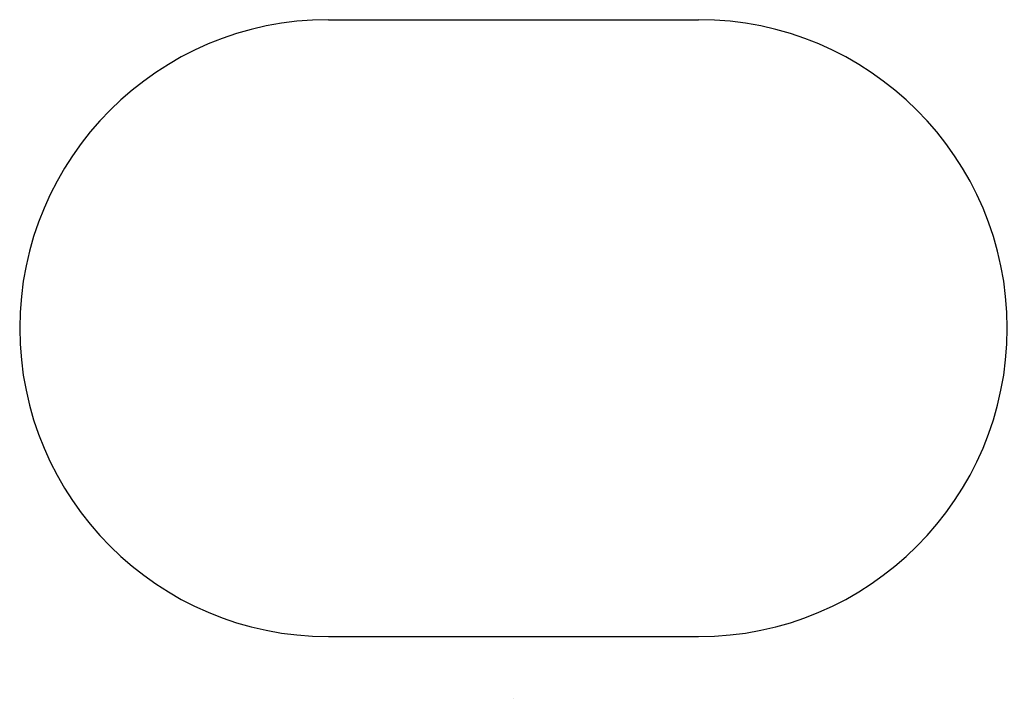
# Model space of a CAD drawing. Header units: millimetres. Extents: x 187.7 to 227.7, y 184.3 to 211.8.
import ezdxf

# ---------------------------------------------------------------- set-up
doc = ezdxf.new("R2010")
doc.units = ezdxf.units.MM
doc.linetypes.add('DASHED', pattern=[19.05, 12.7, -6.35])
doc.layers.add('Axe', color=1, linetype='DASHED')

msp = doc.modelspace()

# ---------------------------------------------------------------- linework, layer by layer
for p, q in [((200.185, 211.751), (215.185, 211.751)), ((200.185, 186.751), (215.185, 186.751))]:
    msp.add_line(p, q)
for centre, start, end in [((200.185, 199.251), 90, 270), ((215.185, 199.251), 270, 90)]:
    msp.add_arc(centre, 12.5, start, end)
at = {"layer": 'Axe', "extrusion": (0, -1, 0)}
msp.add_line((207.685, 184.251, 40), (207.685, 184.251, 12), dxfattribs=at)

doc.saveas('drawing.dxf')
